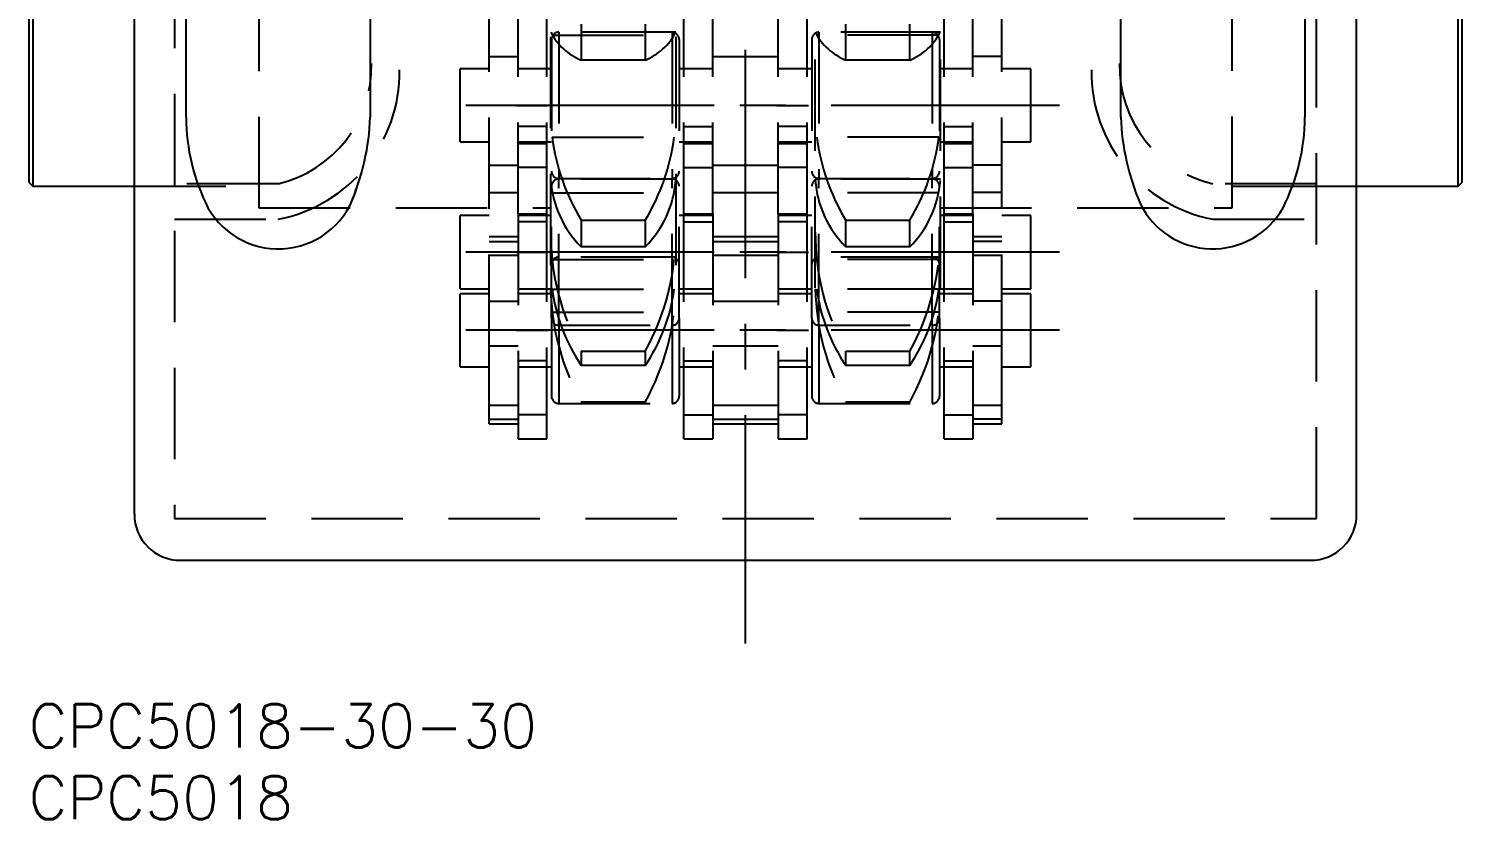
# Model space of a CAD drawing. Extents: x -2 to 270, y -8 to 285.
# Drawn here: x 0 to 99.7, y -8 to 46.9 of the extents above; entities that cross this region are included whole.
import ezdxf

# ---------------------------------------------------------------- set-up
doc = ezdxf.new("R2010")
doc.units = 0
doc.header["$LTSCALE"] = 0.5
doc.linetypes.add('CENTER', pattern=[50.8, 31.75, -6.35, 6.35, -6.35])
doc.linetypes.add('DASHED', pattern=[19.05, 12.7, -6.35])
for name, color, linetype in [('MSM_CENTER', 1, 'CENTER'), ('MSM_CONTINUOUS', 7, 'CONTINUOUS'), ('MSM_DASHED', 4, 'DASHED'), ('MSM_PART_NUMBER', 7, 'CONTINUOUS')]:
    doc.layers.add(name, color=color, linetype=linetype)
doc.styles.get("Standard").update_dxf_attribs({"font": 'txt.shx', "height": 3, "bigfont": 'bigfont.shx'})

msp = doc.modelspace()

# ---------------------------------------------------------------- linework, layer by layer
at = {"layer": 'MSM_CENTER'}
for p, q in [((49.85, 4.208), (49.85, 137.792)), ((71.685, 41.618), (28.015, 41.618)), ((65.77, 41.618), (63.57, 41.618)), ((71.685, 31.414), (28.015, 31.414)), ((65.77, 31.414), (63.57, 31.414)), ((71.685, 25.984), (28.015, 25.984)), ((65.77, 25.984), (63.57, 25.984))]:
    msp.add_line(p, q, dxfattribs=at)
at = {"layer": 'MSM_CONTINUOUS'}
for p, q in [((0, 105.717), (0, 36.283)), ((0.283, 106), (0.283, 36)), ((99.417, 36), (99.417, 106)), ((99.7, 36.283), (99.7, 105.717)), ((7.35, 13.2), (7.35, 71)), ((92.35, 13.2), (92.35, 71)), ((10.95, 40.801), (10.95, 64.9)), ((23.75, 64.9), (23.75, 40.801)), ((75.95, 40.801), (75.95, 64.9)), ((88.75, 64.9), (88.75, 40.801)), ((0, 36.283), (0.283, 36)), ((0.283, 36), (7.35, 36)), ((92.35, 36), (99.417, 36)), ((99.417, 36), (99.7, 36.283)), ((10.55, 10), (89.15, 10))]:
    msp.add_line(p, q, dxfattribs=at)
for centre, radius, start, end in [((24.937, 40.843), 13.987, 180.17402, 206.94924), ((6.971, 41.407), 16.79, 336.81902, 357.92896), ((92.729, 41.407), 16.79, 182.07104, 203.18098), ((74.763, 40.843), 13.987, 333.05076, 359.82598), ((17.36, 37.256), 5.612, 209.36048, 345.09441), ((82.34, 37.256), 5.612, 205.96927, 330.63952), ((10.55, 13.2), 3.2, 180, 270), ((89.15, 13.2), 3.2, 270, 0)]:
    msp.add_arc(centre, radius, start, end, dxfattribs=at)
at = {"layer": 'MSM_DASHED'}
for p, q in [((36.3, 113.063), (36.3, 28.937)), ((45, 113.063), (45, 28.937)), ((54.7, 28.937), (54.7, 113.063)), ((63.4, 28.937), (63.4, 113.063)), ((16, 107.5), (16, 34.5)), ((83.7, 34.5), (83.7, 107.5)), ((10.15, 71), (10.15, 12.9)), ((89.55, 12.9), (89.55, 71)), ((34.03, 34.078), (34.03, 67.903)), ((47.57, 34.078), (47.57, 67.903)), ((52.13, 34.078), (52.13, 67.903)), ((65.67, 34.078), (65.67, 67.903)), ((36.03, 34.078), (36.03, 62.906)), ((45.57, 34.078), (45.57, 62.906)), ((54.13, 34.078), (54.13, 62.906)), ((63.67, 34.078), (63.67, 62.906)), ((32.03, 24.909), (32.03, 48.123)), ((67.67, 24.909), (67.67, 48.123)), ((38.427, 47.252), (38.427, 44.768)), ((42.873, 47.252), (42.873, 44.768)), ((56.827, 44.768), (56.827, 47.252)), ((61.273, 44.768), (61.273, 47.252)), ((45, 46.698), (36.3, 46.698)), ((36.36, 46.198), (36.36, 37.038)), ((36.403, 46.508), (44.897, 46.508)), ((44.74, 46.698), (36.86, 46.698)), ((36.86, 46.698), (36.86, 36.538)), ((44.74, 46.698), (44.74, 36.538)), ((45.24, 46.198), (45.24, 37.038)), ((54.46, 46.198), (54.46, 37.038)), ((63.4, 46.698), (54.7, 46.698)), ((63.297, 46.508), (54.803, 46.508)), ((62.84, 46.698), (54.96, 46.698)), ((54.96, 46.698), (54.96, 36.538)), ((62.84, 46.698), (62.84, 36.538)), ((63.34, 46.198), (63.34, 37.038)), ((32.03, 45.023), (34.03, 45.023)), ((47.57, 45.023), (52.13, 45.023)), ((67.67, 45.023), (65.67, 45.023)), ((32.03, 44.163), (30, 44.163)), ((30, 39.073), (30, 44.163)), ((36.36, 44.163), (34.03, 44.163)), ((36.03, 44.163), (34.03, 44.163)), ((42.873, 44.768), (38.427, 44.768)), ((47.57, 44.163), (45.24, 44.163)), ((47.57, 44.163), (45.57, 44.163)), ((54.46, 44.163), (52.13, 44.163)), ((54.13, 44.163), (52.13, 44.163)), ((61.273, 44.768), (56.827, 44.768)), ((65.67, 44.163), (63.34, 44.163)), ((65.67, 44.163), (63.67, 44.163)), ((69.7, 44.163), (67.67, 44.163)), ((69.7, 39.073), (69.7, 44.163)), ((33.93, 41.618), (36.13, 41.618)), ((47.67, 41.618), (45.47, 41.618)), ((52.03, 41.618), (54.23, 41.618)), ((36.03, 40.152), (34.03, 40.152)), ((36.03, 40.152), (34.03, 40.152)), ((45.57, 40.152), (47.57, 40.152)), ((45.57, 40.152), (47.57, 40.152)), ((54.13, 40.152), (52.13, 40.152)), ((54.13, 40.152), (52.13, 40.152)), ((63.67, 40.152), (65.67, 40.152)), ((63.67, 40.152), (65.67, 40.152)), ((30, 39.073), (32.03, 39.073)), ((34.03, 39.073), (36.36, 39.073)), ((34.03, 39.073), (36.03, 39.073)), ((36.03, 38.954), (34.03, 38.954)), ((36.03, 38.954), (34.03, 38.954)), ((36.403, 39.412), (44.897, 39.412)), ((45.24, 39.073), (47.57, 39.073)), ((45.57, 39.073), (47.57, 39.073)), ((47.57, 38.954), (45.57, 38.954)), ((47.57, 38.954), (45.57, 38.954)), ((52.13, 39.073), (54.46, 39.073)), ((52.13, 39.073), (54.13, 39.073)), ((54.13, 38.954), (52.13, 38.954)), ((54.13, 38.954), (52.13, 38.954)), ((63.297, 39.412), (54.803, 39.412)), ((63.34, 39.073), (65.67, 39.073)), ((63.67, 39.073), (65.67, 39.073)), ((65.67, 38.954), (63.67, 38.954)), ((65.67, 38.954), (63.67, 38.954)), ((67.67, 39.073), (69.7, 39.073)), ((32.03, 37.463), (34.03, 37.463)), ((36.03, 37.29), (34.03, 37.29)), ((36.03, 37.29), (34.03, 37.29)), ((45.57, 37.29), (47.57, 37.29)), ((45.57, 37.29), (47.57, 37.29)), ((47.57, 37.463), (52.13, 37.463)), ((54.13, 37.29), (52.13, 37.29)), ((54.13, 37.29), (52.13, 37.29)), ((63.67, 37.29), (65.67, 37.29)), ((63.67, 37.29), (65.67, 37.29)), ((67.67, 37.463), (65.67, 37.463)), ((7.35, 36), (10.15, 36)), ((7.35, 36), (16, 36)), ((17.35, 36.167), (10.15, 36.167)), ((45, 36.494), (36.3, 36.494)), ((36.36, 26.834), (36.36, 35.994)), ((36.86, 36.538), (44.74, 36.538)), ((44.74, 36.494), (36.86, 36.494)), ((36.86, 26.334), (36.86, 36.494)), ((44.74, 26.334), (44.74, 36.494)), ((45.24, 26.834), (45.24, 35.994)), ((54.46, 26.834), (54.46, 35.994)), ((63.4, 36.494), (54.7, 36.494)), ((54.96, 36.538), (62.84, 36.538)), ((62.84, 36.494), (54.96, 36.494)), ((54.96, 26.334), (54.96, 36.494)), ((62.84, 26.334), (62.84, 36.494)), ((63.34, 26.834), (63.34, 35.994)), ((89.55, 36.167), (82.35, 36.167)), ((83.7, 36), (92.35, 36)), ((89.55, 36), (92.35, 36)), ((32.03, 35.568), (34.03, 35.568)), ((36.403, 35.537), (44.897, 35.537)), ((47.57, 35.568), (52.13, 35.568)), ((63.297, 35.537), (54.803, 35.537)), ((67.67, 35.568), (65.67, 35.568)), ((16, 34.5), (36.3, 34.5)), ((32.03, 33.959), (30, 33.959)), ((30, 28.869), (30, 33.959)), ((34.03, 34.078), (34.03, 18.444)), ((34.03, 34.078), (36.03, 34.078)), ((34.03, 34.078), (36.03, 34.078)), ((36.03, 33.959), (34.03, 33.959)), ((36.03, 33.959), (34.03, 33.959)), ((36.03, 18.444), (36.03, 34.078)), ((36.36, 33.959), (36.03, 33.959)), ((45.57, 33.959), (45.24, 33.959)), ((45.57, 18.444), (45.57, 34.078)), ((45.57, 34.078), (47.57, 34.078)), ((45.57, 34.078), (47.57, 34.078)), ((47.57, 33.959), (45.57, 33.959)), ((47.57, 33.959), (45.57, 33.959)), ((47.57, 34.078), (47.57, 18.444)), ((52.13, 34.078), (52.13, 18.444)), ((52.13, 34.078), (54.13, 34.078)), ((52.13, 34.078), (54.13, 34.078)), ((54.13, 33.959), (52.13, 33.959)), ((54.13, 33.959), (52.13, 33.959)), ((54.13, 18.444), (54.13, 34.078)), ((54.46, 33.959), (54.13, 33.959)), ((63.67, 33.959), (63.34, 33.959)), ((63.4, 34.5), (83.7, 34.5)), ((63.67, 18.444), (63.67, 34.078)), ((63.67, 34.078), (65.67, 34.078)), ((63.67, 34.078), (65.67, 34.078)), ((65.67, 33.959), (63.67, 33.959)), ((65.67, 33.959), (63.67, 33.959)), ((65.67, 34.078), (65.67, 18.444)), ((69.7, 33.959), (67.67, 33.959)), ((69.7, 28.869), (69.7, 33.959)), ((10.15, 33.705), (17.35, 33.705)), ((36.03, 33.522), (34.03, 33.522)), ((36.03, 33.522), (34.03, 33.522)), ((38.427, 33.635), (42.873, 33.635)), ((38.427, 33.635), (38.427, 31.792)), ((42.873, 33.635), (42.873, 31.792)), ((45.57, 33.522), (47.57, 33.522)), ((45.57, 33.522), (47.57, 33.522)), ((54.13, 33.522), (52.13, 33.522)), ((54.13, 33.522), (52.13, 33.522)), ((56.827, 33.635), (61.273, 33.635)), ((56.827, 31.792), (56.827, 33.635)), ((61.273, 31.792), (61.273, 33.635)), ((63.67, 33.522), (65.67, 33.522)), ((63.67, 33.522), (65.67, 33.522)), ((82.35, 33.705), (89.55, 33.705)), ((34.03, 32.489), (32.03, 32.489)), ((32.03, 32.155), (34.03, 32.155)), ((52.13, 32.489), (47.57, 32.489)), ((47.57, 32.155), (52.13, 32.155)), ((67.67, 32.489), (65.67, 32.489)), ((67.67, 32.155), (65.67, 32.155)), ((32.03, 31.201), (34.03, 31.201)), ((33.93, 31.414), (36.13, 31.414)), ((45, 31.064), (36.3, 31.064)), ((44.74, 31.064), (36.86, 31.064)), ((42.873, 31.792), (38.427, 31.792)), ((47.67, 31.414), (45.47, 31.414)), ((47.57, 31.201), (52.13, 31.201)), ((52.03, 31.414), (54.23, 31.414)), ((63.4, 31.064), (54.7, 31.064)), ((62.84, 31.064), (54.96, 31.064)), ((61.273, 31.792), (56.827, 31.792)), ((65.67, 31.201), (67.67, 31.201)), ((36.403, 30.906), (44.897, 30.906)), ((44.761, 29.923), (44.897, 30.906)), ((63.297, 30.906), (54.803, 30.906)), ((30, 28.869), (32.03, 28.869)), ((32.03, 28.529), (30, 28.529)), ((30, 23.439), (30, 28.529)), ((32.03, 28.008), (34.03, 28.008)), ((34.03, 28.869), (36.03, 28.869)), ((34.03, 28.869), (36.03, 28.869)), ((36.03, 28.529), (34.03, 28.529)), ((36.36, 28.529), (34.03, 28.529)), ((36.03, 28.869), (36.36, 28.869)), ((36.403, 28.844), (44.897, 28.844)), ((45.24, 28.869), (45.57, 28.869)), ((47.57, 28.529), (45.24, 28.529)), ((45.57, 28.869), (47.57, 28.869)), ((45.57, 28.869), (47.57, 28.869)), ((47.57, 28.529), (45.57, 28.529)), ((47.57, 28.008), (52.13, 28.008)), ((52.13, 28.869), (54.13, 28.869)), ((52.13, 28.869), (54.13, 28.869)), ((54.13, 28.529), (52.13, 28.529)), ((54.46, 28.529), (52.13, 28.529)), ((54.13, 28.869), (54.46, 28.869)), ((63.297, 28.844), (54.803, 28.844)), ((63.34, 28.869), (63.67, 28.869)), ((65.67, 28.529), (63.34, 28.529)), ((63.67, 28.869), (65.67, 28.869)), ((63.67, 28.869), (65.67, 28.869)), ((65.67, 28.529), (63.67, 28.529)), ((67.67, 28.008), (65.67, 28.008)), ((67.67, 28.869), (69.7, 28.869)), ((69.7, 28.529), (67.67, 28.529)), ((69.7, 23.439), (69.7, 28.529)), ((36.403, 27.236), (44.897, 27.236)), ((63.297, 27.236), (54.803, 27.236)), ((33.93, 25.984), (36.13, 25.984)), ((36.36, 26.834), (36.36, 21.404)), ((36.86, 26.334), (44.74, 26.334)), ((36.86, 26.334), (36.86, 20.904)), ((44.74, 26.334), (44.74, 20.904)), ((44.761, 26.278), (44.77, 26.332)), ((45.24, 26.834), (45.24, 21.404)), ((47.67, 25.984), (45.47, 25.984)), ((52.03, 25.984), (54.23, 25.984)), ((54.46, 26.834), (54.46, 21.404)), ((54.929, 26.336), (54.942, 26.264)), ((54.96, 26.334), (62.84, 26.334)), ((54.96, 26.334), (54.96, 20.904)), ((62.84, 26.334), (62.84, 20.904)), ((63.34, 26.834), (63.34, 21.404)), ((32.03, 24.909), (34.03, 24.909)), ((32.03, 19.479), (32.03, 24.909)), ((38.427, 24.525), (42.873, 24.525)), ((38.427, 24.525), (38.427, 23.544)), ((42.873, 24.525), (42.873, 23.544)), ((47.57, 24.909), (52.13, 24.909)), ((56.827, 24.525), (61.273, 24.525)), ((56.827, 23.544), (56.827, 24.525)), ((61.273, 23.544), (61.273, 24.525)), ((65.67, 24.909), (67.67, 24.909)), ((67.67, 19.479), (67.67, 24.909)), ((30, 23.439), (32.03, 23.439)), ((36.03, 23.875), (34.03, 23.875)), ((36.03, 23.875), (34.03, 23.875)), ((34.03, 23.439), (36.03, 23.439)), ((34.03, 23.439), (36.36, 23.439)), ((42.873, 23.544), (38.427, 23.544)), ((45.24, 23.439), (47.57, 23.439)), ((45.57, 23.875), (47.57, 23.875)), ((45.57, 23.875), (47.57, 23.875)), ((45.57, 23.439), (47.57, 23.439)), ((54.13, 23.875), (52.13, 23.875)), ((54.13, 23.875), (52.13, 23.875)), ((52.13, 23.439), (54.13, 23.439)), ((52.13, 23.439), (54.46, 23.439)), ((61.273, 23.544), (56.827, 23.544)), ((63.34, 23.439), (65.67, 23.439)), ((63.67, 23.875), (65.67, 23.875)), ((63.67, 23.875), (65.67, 23.875)), ((63.67, 23.439), (65.67, 23.439)), ((67.67, 23.439), (69.7, 23.439)), ((38.427, 21.021), (42.873, 21.021)), ((38.427, 21.021), (38.427, 21)), ((38.427, 21), (42.873, 21)), ((42.873, 21.021), (42.873, 21)), ((56.827, 21.021), (61.273, 21.021)), ((56.827, 21), (56.827, 21.021)), ((56.827, 21), (61.273, 21)), ((61.273, 21), (61.273, 21.021)), ((34.03, 20.767), (32.03, 20.767)), ((36.03, 20.107), (34.03, 20.107)), ((36.03, 20.107), (34.03, 20.107)), ((36.86, 20.904), (44.74, 20.904)), ((45.57, 20.107), (47.57, 20.107)), ((45.57, 20.107), (47.57, 20.107)), ((52.13, 20.767), (47.57, 20.767)), ((54.13, 20.107), (52.13, 20.107)), ((54.13, 20.107), (52.13, 20.107)), ((54.96, 20.904), (62.84, 20.904)), ((63.67, 20.107), (65.67, 20.107)), ((63.67, 20.107), (65.67, 20.107)), ((67.67, 20.767), (65.67, 20.767)), ((32.03, 19.813), (34.03, 19.813)), ((32.03, 19.479), (34.03, 19.479)), ((47.57, 19.813), (52.13, 19.813)), ((47.57, 19.479), (52.13, 19.479)), ((67.67, 19.813), (65.67, 19.813)), ((65.67, 19.479), (67.67, 19.479)), ((34.03, 18.444), (36.03, 18.444)), ((34.03, 18.444), (36.03, 18.444)), ((45.57, 18.444), (47.57, 18.444)), ((45.57, 18.444), (47.57, 18.444)), ((52.13, 18.444), (54.13, 18.444)), ((52.13, 18.444), (54.13, 18.444)), ((63.67, 18.444), (65.67, 18.444)), ((63.67, 18.444), (65.67, 18.444)), ((10.15, 12.9), (89.55, 12.9))]:
    msp.add_line(p, q, dxfattribs=at)
for centre, radius, start, end in [((39.885, 48.494), 4.001, 206.67456, 248.62329), ((36.86, 46.198), 0.5, 90, 180), ((41.415, 48.494), 4.001, 291.37671, 333.32544), ((44.74, 46.198), 0.5, 0, 90), ((54.96, 46.198), 0.5, 90, 180), ((58.285, 48.494), 4.001, 206.67456, 248.62329), ((59.815, 48.494), 4.001, 291.37671, 333.32544), ((62.84, 46.198), 0.5, 0, 90), ((15.385, 44.401), 8.466, 283.42143, 0.86326), ((15.367, 43.947), 10.433, 281.00196, 0.74598), ((84.333, 43.947), 10.433, 179.25402, 258.99804), ((84.315, 44.401), 8.466, 179.13674, 256.57857), ((51.157, 41.338), 14.88, 187.43686, 211.1772), ((30.143, 41.338), 14.88, 328.8228, 352.56314), ((69.557, 41.338), 14.88, 187.43686, 211.1772), ((48.543, 41.338), 14.88, 328.8228, 352.56314), ((36.86, 37.038), 0.5, 180, 270), ((44.74, 37.038), 0.5, 270, 0), ((54.96, 37.038), 0.5, 180, 270), ((62.84, 37.038), 0.5, 270, 0), ((43.543, 36.95), 7.265, 184.45335, 225.23145), ((36.86, 35.994), 0.5, 90, 180), ((37.757, 36.95), 7.265, 314.76855, 355.54665), ((44.74, 35.994), 0.5, 0, 90), ((54.96, 35.994), 0.5, 90, 180), ((61.943, 36.95), 7.265, 184.45335, 225.23145), ((56.157, 36.95), 7.265, 314.76855, 355.54665), ((62.84, 35.994), 0.5, 0, 90), ((53.199, 32.728), 16.897, 179.70037, 209.04461), ((28.101, 32.728), 16.897, 330.95539, 0.29963), ((71.599, 32.728), 16.897, 179.70037, 209.04461), ((46.501, 32.728), 16.897, 330.95539, 0.29963), ((36.86, 30.564), 0.5, 90, 180), ((44.74, 30.564), 0.5, 0, 90), ((54.96, 30.564), 0.5, 90, 180), ((62.84, 30.564), 0.5, 0, 90), ((53.239, 29.225), 16.942, 181.20544, 209.04315), ((48.669, 30.492), 12.377, 187.64909, 214.14937), ((28.061, 29.225), 16.942, 330.95685, 358.79456), ((32.631, 30.492), 12.377, 325.85063, 352.35091), ((71.639, 29.225), 16.942, 181.20544, 209.04315), ((67.069, 30.492), 12.377, 187.64909, 214.14937), ((46.461, 29.225), 16.942, 330.95685, 358.79456), ((51.031, 30.492), 12.377, 325.85063, 352.35091), ((36.86, 26.834), 0.5, 180, 270), ((44.74, 26.834), 0.5, 270, 0), ((54.96, 26.834), 0.5, 180, 270), ((62.84, 26.834), 0.5, 270, 0), ((36.86, 21.404), 0.5, 180, 270), ((44.74, 21.404), 0.5, 270, 0), ((54.96, 21.404), 0.5, 180, 270), ((62.84, 21.404), 0.5, 270, 0)]:
    msp.add_arc(centre, radius, start, end, dxfattribs=at)

# ---------------------------------------------------------------- texts
at = {"layer": 'MSM_PART_NUMBER'}
for s, p in [('CPC5018-30-30', (0, -3)), ('CPC5018', (0, -8))]:
    msp.add_text(s, height=3, dxfattribs=at).set_placement(p)

doc.saveas('drawing.dxf')
